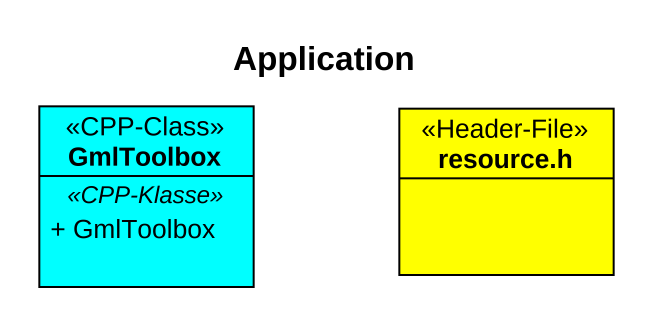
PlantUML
@startuml
title Application
hide circle
hide empty members
skinparam classAttributeIconSize 0
class GmlToolbox <<CPP-Class>> #00FFFF {
  .. <<CPP-Klasse>> ..
  + GmlToolbox
}
class "resource.h" as resource_h <<Header-File>> #FFFF00
@enduml
